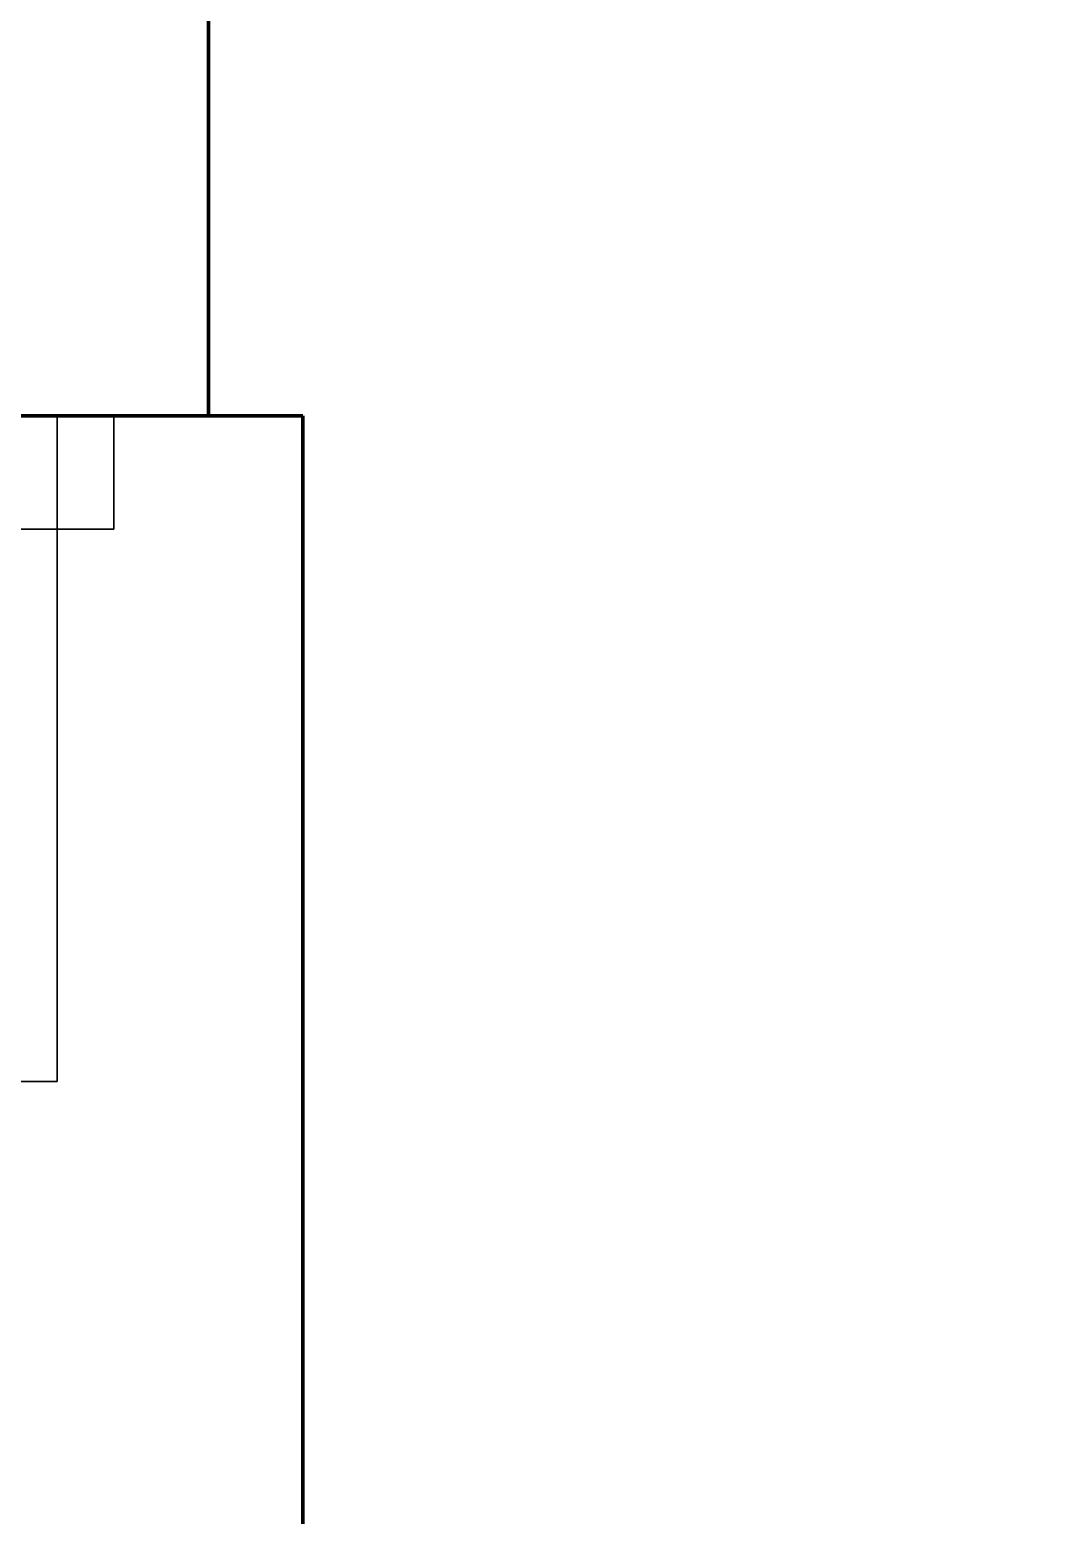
# Model space of a CAD drawing. Header units: millimetres. Extents: x 0 to 2382, y 0 to 420.
# Drawn here: x 293.09 to 295.771, y 310.832 to 314.759 of the extents above; entities that cross this region are included whole.
import ezdxf

# ---------------------------------------------------------------- set-up
doc = ezdxf.new("R2010")
doc.units = ezdxf.units.MM
doc.linetypes.add('IRAM-E-TRAZOS', pattern=[5, 4, -1])
for name, color, linetype, lineweight in [('01-VISIBLE', 7, 'CONTINUOUS', 70), ('02-OCULTA', 4, 'IRAM-E-TRAZOS', 35), ('08-FINA', 5, 'CONTINUOUS', 18)]:
    doc.layers.add(name, color=color, linetype=linetype, lineweight=lineweight)

msp = doc.modelspace()

# ---------------------------------------------------------------- linework, layer by layer
at = {"layer": '01-VISIBLE'}
for p, q in [((293.5625, 313.7382), (293.5625, 314.9382)), ((293.8125, 310.0382), (293.8125, 313.7382))]:
    msp.add_line(p, q, dxfattribs=at)
msp.add_lwpolyline([(293.0552, 313.7382), (293.1057, 313.7382), (293.1562, 313.7382), (293.2067, 313.7382), (293.2572, 313.7382), (293.3077, 313.7382), (293.3581, 313.7382), (293.4086, 313.7382), (293.4591, 313.7382), (293.5096, 313.7382), (293.5601, 313.7382), (293.6106, 313.7382), (293.661, 313.7382), (293.7115, 313.7382), (293.762, 313.7382), (293.8125, 313.7382)], dxfattribs=at)
at = {"layer": '02-OCULTA'}
for p, q in [((293.1625, 311.9782), (293.1625, 313.7382)), ((293.3125, 313.4382), (293.3125, 313.7382))]:
    msp.add_line(p, q, dxfattribs=at)
for points in [[(293.8125, 313.7382), (293.7619, 313.7382), (293.7114, 313.7382), (293.6608, 313.7382), (293.6102, 313.7382), (293.5596, 313.7382), (293.5091, 313.7382), (293.4585, 313.7382), (293.4079, 313.7382), (293.3573, 313.7382), (293.3068, 313.7382), (293.2562, 313.7382), (293.2056, 313.7382), (293.155, 313.7382), (293.1045, 313.7382), (293.0539, 313.7382)], [(293.5625, 313.7382), (293.5119, 313.7382), (293.4613, 313.7382), (293.4107, 313.7382), (293.3601, 313.7382), (293.3095, 313.7382), (293.2588, 313.7382), (293.2082, 313.7382), (293.1576, 313.7382), (293.107, 313.7382), (293.0564, 313.7382)], [(293.3125, 313.7382), (293.2619, 313.7382), (293.2112, 313.7382), (293.1606, 313.7382), (293.1099, 313.7382), (293.0593, 313.7382)], [(293.1625, 313.7382), (293.1118, 313.7382), (293.0611, 313.7382)], [(293.0625, 313.7382), (293.1125, 313.7382), (293.1625, 313.7382)], [(293.0625, 313.7382), (293.1125, 313.7382), (293.1625, 313.7382), (293.2125, 313.7382), (293.2625, 313.7382), (293.3125, 313.7382), (293.3625, 313.7382), (293.4125, 313.7382), (293.4625, 313.7382), (293.5125, 313.7382), (293.5625, 313.7382)], [(293.0625, 313.7382), (293.1125, 313.7382), (293.1625, 313.7382), (293.2125, 313.7382), (293.2625, 313.7382), (293.3125, 313.7382)], [(293.3125, 313.4382), (293.2619, 313.4382), (293.2112, 313.4382), (293.1606, 313.4382), (293.1099, 313.4382), (293.0593, 313.4382)], [(293.0625, 313.4382), (293.1125, 313.4382), (293.1625, 313.4382), (293.2125, 313.4382), (293.2625, 313.4382), (293.3125, 313.4382)], [(293.1625, 311.9782), (293.1118, 311.9782), (293.0611, 311.9782)], [(293.0625, 311.9782), (293.1125, 311.9782), (293.1625, 311.9782)]]:
    msp.add_lwpolyline(points, dxfattribs=at)
at = {"layer": '08-FINA'}
msp.add_circle((283.45, 318.8003), 18.4167, dxfattribs=at)

doc.saveas('drawing.dxf')
